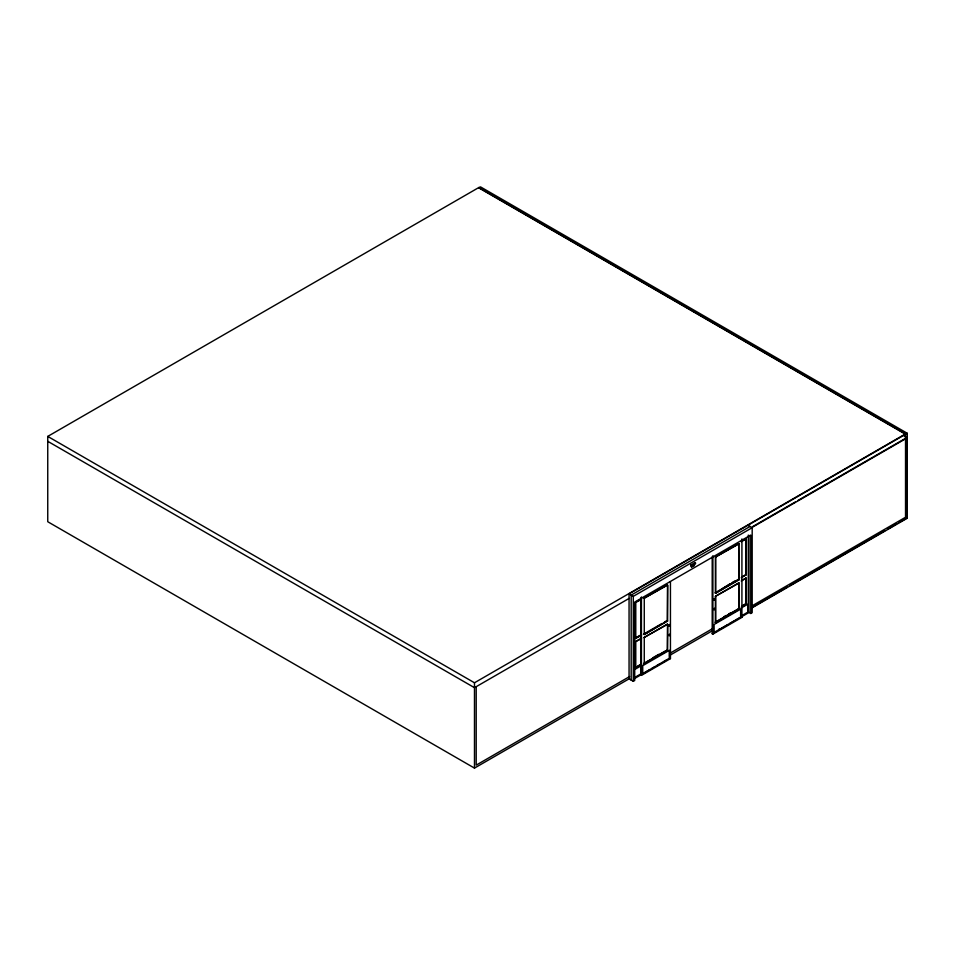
<?xml version="1.0" encoding="UTF-8"?>
<svg xmlns="http://www.w3.org/2000/svg" width="955" height="955" viewBox="0 0 955 955"><rect width="100%" height="100%" fill="white"/><g stroke="black" fill="none" stroke-linecap="round" stroke-linejoin="round"><path stroke-width="1.43" d="M693.903 565.754L694.858 562.734L695.574 563.152L693.903 565.754L691.575 567.103L690.62 565.193L694.858 562.734M629.5 678.599L474.48 768.107L47.75 521.728L47.75 436.411L478.801 187.538L905.531 433.904L905.531 517.252L752.11 605.828M478.801 187.538L480.52 186.894L907.25 433.272L907.25 518.243L751.788 608.001M47.75 436.411L474.48 682.777L905.531 433.904M907.25 433.272L629.059 593.879L633.296 596.338L752.182 527.697L752.182 612.68L750.761 613.492L748.29 612.06L748.29 535.098M750.057 526.468L631.171 595.108L631.171 680.091M752.707 526.587L795.336 501.972M797.914 500.48L906.856 437.593L906.856 518.016L899.144 522.469M629.059 598.439L474.48 687.684L47.75 441.306M751.812 527.566L907.25 437.82L904.266 436.101M690.62 565.193L691.325 565.599L695.574 563.152M636.651 601.757L641.569 598.916M742.13 540.852L744.578 539.444M635.421 602.462L640.698 599.824M741.247 541.772L746.165 538.93L746.165 574.886L741.247 577.727M667.27 584.89L643.909 598.379L667.617 585.093L667.617 621.048L644.267 634.538L667.27 620.846L667.617 585.093M738.74 543.634L738.74 579.59L715.379 593.067L715.379 557.111L738.74 543.634L739.086 579.792L715.737 593.27L715.032 592.864M715.379 557.111L739.086 543.837M636.293 637.498L639.981 635.373M641.569 634.86L635.421 638.418L640.698 635.779M729.835 583.911L722.816 588.364M732.294 582.49L734.753 581.07M742.13 576.808L745.807 574.683L746.165 538.93M643.563 634.12L661.994 623.484M664.453 622.063L666.912 620.643L667.617 621.048M716.262 592.148L738.788 579.148M641.569 638.131L635.421 641.676L640.698 639.05M742.13 580.079L746.165 578.157L746.165 604.3L741.247 607.141M741.247 580.986L746.165 578.157M667.27 624.116L643.909 637.594L667.617 624.319L667.617 650.462L643.909 663.749L667.27 650.26L667.617 624.319M738.74 582.848L738.74 609.004L715.379 622.481L715.379 596.338L738.74 582.848L739.086 609.206L715.737 622.684L715.032 622.278M715.379 596.338L739.086 583.051M637.522 666.208L641.211 664.083M743.002 605.315L745.461 603.894L746.165 604.3M641.569 664.286L635.421 667.832L640.698 665.193M652.623 657.9L658.771 654.342M723.687 616.87L726.146 615.45M728.605 614.029L731.064 612.609M742.13 606.222L745.807 604.097L745.807 577.954M643.563 663.534L665.683 650.773M716.262 621.562L738.788 608.562M634.227 669.765L641.808 665.396M741.39 607.905L747.705 604.252L747.705 612.227L741.39 615.868M629.62 676.546L476.199 765.134L476.199 686.693M669.586 653.471L713.433 628.163M752.671 607.034L787.362 587.003M789.94 585.522L885.01 530.622M887.577 529.142L896.578 523.949M669.551 655.476L713.469 630.121M634.227 677.74L641.808 673.359M634.204 678.742L649.555 669.885M651.871 668.548L654.605 666.972M656.909 665.635L659.439 664.179M663.439 661.875L665.957 660.418M712.203 556.753L712.203 633.714L715.987 631.53M719.772 629.345L727.555 624.857M729.859 623.52L733.858 621.216M736.162 619.879L738.907 618.303M741.426 616.846L748.995 612.477L748.995 535.516M640.733 598.021L640.733 674.982L641.438 675.388L670.446 658.64L670.446 581.679M712.203 633.714L712.908 634.12L741.916 617.372L741.916 538.93M629.059 593.533L629.059 678.862L633.296 681.309L634.717 680.497L634.717 602.056L750.761 535.051L750.761 613.492M478.801 187.884L905.531 434.262M747.932 525.25L752.182 527.697M745.461 574.48L746.165 574.886M738.382 579.375L739.086 579.792M738.382 608.801L739.086 609.206M741.211 616.966L741.916 617.372M719.27 628.808L719.986 629.226M666.912 650.057L667.617 650.462M669.741 658.234L670.446 658.64M691.325 565.599L691.575 567.103M715.737 557.314L715.737 593.27M715.737 596.541L715.737 622.684M712.908 555.679L712.908 634.12M644.267 598.582L644.267 634.538M644.267 637.797L644.267 663.952M641.438 596.947L641.438 675.388M635.779 602.665L635.779 638.62M635.779 641.891L635.779 668.034M633.296 596.338L633.296 681.309M474.48 682.777L474.48 768.107M668.787 624.964L669.204 626.205L669.61 624.486L668.787 624.964M668.787 634.657L669.204 635.887L669.61 634.18L668.787 634.657M713.743 599.012L714.161 600.253L714.579 598.534L713.743 599.012M713.743 608.693L714.161 609.935L714.579 608.216L713.743 608.693M669.264 650.367L642.727 665.683L642.727 673.657L669.264 658.329L669.264 650.367M740.638 609.159L714.101 624.475L714.101 632.449L740.638 617.121L740.638 609.159"/></g></svg>
